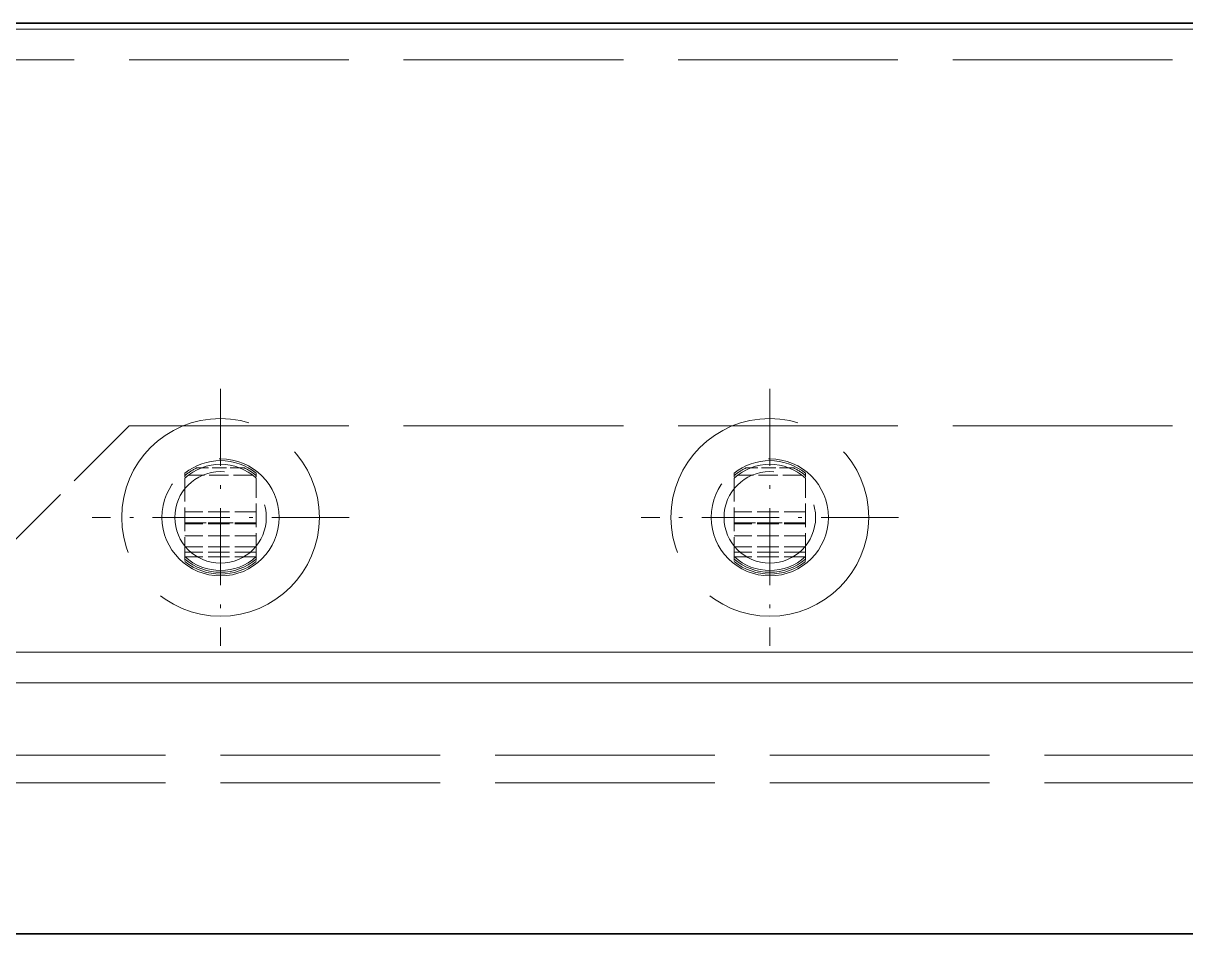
# Model space of a CAD drawing. Extents: x 23 to 587, y 4 to 413.
# Drawn here: x 249.52 to 281.27, y 88.35 to 113.22 of the extents above; entities that cross this region are included whole.
import ezdxf

# ---------------------------------------------------------------- set-up
doc = ezdxf.new("R2010")
doc.units = 0
doc.linetypes.add('DASHDOT', pattern=[18.5, 12, -3, 0.5, -3])
doc.linetypes.add('DASHED', pattern=[15, 12, -3])
doc.layers.get('0').update_dxf_attribs({"lineweight": 13})

# ---------------------------------------------------------------- blocks, each defined once
blk = doc.blocks.new('BLOCK413')
at = {"color": 7, "linetype": 'DASHDOT', "lineweight": 13, "ltscale": 0.351}
for p, q in [((329.39, 95.82), (329.39, 81.78)), ((336.41, 88.8), (322.37, 88.8))]:
    blk.add_line(p, q, dxfattribs=at)
blk = doc.blocks.new('BLOCK423')
at = {"color": 7, "linetype": 'DASHDOT', "lineweight": 13, "ltscale": 0.351}
for p, q in [((299.39, 95.82), (299.39, 81.78)), ((306.41, 88.8), (292.37, 88.8))]:
    blk.add_line(p, q, dxfattribs=at)
blk = doc.blocks.new('BLOCK424')
at = {"color": 7, "lineweight": 35}
for p, q in [((-65.61, 115.8), (554.39, 115.8)), ((-67.61, 66.05), (556.39, 66.05))]:
    blk.add_line(p, q, dxfattribs=at)
at = {"color": 7, "lineweight": 13}
for p, q in [((-65.61, 115.482), (554.39, 115.482)), ((-67.61, 81.441), (556.39, 81.441)), ((-67.61, 79.759), (556.39, 79.759))]:
    blk.add_line(p, q, dxfattribs=at)
at = {"color": 7, "linetype": 'DASHED', "lineweight": 13}
for p, q in [((-65.61, 113.8), (556.39, 113.8)), ((-65.61, 113.8), (554.39, 113.8)), ((294.39, 93.8), (464.39, 93.8)), ((-67.61, 79.759), (556.39, 79.759)), ((14.39, 75.8), (474.39, 75.8)), ((14.39, 75.8), (474.39, 75.8)), ((14.39, 74.3), (474.39, 74.3))]:
    blk.add_line(p, q, dxfattribs=at)
at = {"color": 7, "linetype": 'DASHED', "lineweight": 13, "ltscale": 0.353553}
blk.add_line((294.39, 93.8), (284.39, 83.8), dxfattribs=at)
at = {"color": 7, "linetype": 'DASHED', "lineweight": 13, "ltscale": 0.065383}
for p, q in [((300.698, 91.5), (298.082, 91.5)), ((330.698, 91.5), (328.082, 91.5))]:
    blk.add_line(p, q, dxfattribs=at)
at = {"color": 7, "linetype": 'DASHED', "lineweight": 13, "ltscale": 0.006584}
for p, q in [((297.44, 91.21), (297.44, 90.947)), ((301.34, 91.21), (301.34, 90.947)), ((327.44, 91.21), (327.44, 90.947)), ((331.34, 91.21), (331.34, 90.947)), ((297.44, 86.653), (297.44, 86.39)), ((301.34, 86.653), (301.34, 86.39)), ((327.44, 86.653), (327.44, 86.39)), ((331.34, 86.653), (331.34, 86.39))]:
    blk.add_line(p, q, dxfattribs=at)
at = {"color": 7, "linetype": 'DASHED', "lineweight": 13, "ltscale": 0.107325}
for p, q in [((297.44, 90.947), (297.44, 86.653)), ((301.34, 86.653), (301.34, 90.947)), ((327.44, 90.947), (327.44, 86.653)), ((331.34, 86.653), (331.34, 90.947))]:
    blk.add_line(p, q, dxfattribs=at)
at = {"color": 7, "linetype": 'DASHED', "lineweight": 13, "ltscale": 0.088318}
for p, q in [((301.156, 91.1), (297.624, 91.1)), ((331.156, 91.1), (327.624, 91.1))]:
    blk.add_line(p, q, dxfattribs=at)
at = {"color": 7, "linetype": 'DASHED', "lineweight": 13, "ltscale": 0.0975}
for p, q in [((301.34, 89.1), (297.44, 89.1)), ((331.34, 89.1), (327.44, 89.1)), ((301.34, 88.5), (297.44, 88.5)), ((297.44, 88.499), (301.34, 88.499)), ((301.34, 88.455), (297.44, 88.455)), ((331.34, 88.5), (327.44, 88.5)), ((327.44, 88.499), (331.34, 88.499)), ((331.34, 88.455), (327.44, 88.455)), ((301.34, 87.8), (297.44, 87.8)), ((331.34, 87.8), (327.44, 87.8)), ((301.34, 87.184), (297.44, 87.184)), ((331.34, 87.184), (327.44, 87.184)), ((301.34, 86.9), (297.44, 86.9)), ((301.34, 86.653), (297.44, 86.653)), ((331.34, 86.9), (327.44, 86.9)), ((331.34, 86.653), (327.44, 86.653))]:
    blk.add_line(p, q, dxfattribs=at)
at = {"color": 7, "linetype": 'DASHED', "lineweight": 13}
for centre, radius in [((299.39, 88.8), 5.4), ((329.39, 88.8), 5.4), ((299.39, 88.8), 3.2), ((329.39, 88.8), 3.2), ((299.39, 88.8), 2.5), ((329.39, 88.8), 2.5)]:
    blk.add_circle(centre, radius, dxfattribs=at)
for centre, radius, start, end in [((299.39, 88.8), 3.1, 51.02124, 128.97876), ((299.39, 88.8), 2.9, 47.74636, 132.25364), ((299.39, 88.8), 3, 115.84193, 130.5416), ((299.39, 88.8), 3, 49.4584, 64.15807), ((329.39, 88.8), 3.1, 51.02124, 128.97876), ((329.39, 88.8), 2.9, 47.74636, 132.25364), ((329.39, 88.8), 3, 115.84193, 130.5416), ((329.39, 88.8), 3, 49.4584, 64.15807), ((299.39, 88.8), 2.9, 227.74636, 312.25364), ((299.39, 88.8), 3, 229.4584, 310.5416), ((299.39, 88.8), 3.1, 231.02124, 308.97876), ((329.39, 88.8), 2.9, 227.74636, 312.25364), ((329.39, 88.8), 3, 229.4584, 310.5416), ((329.39, 88.8), 3.1, 231.02124, 308.97876)]:
    blk.add_arc(centre, radius, start, end, dxfattribs=at)

msp = doc.modelspace()

# ---------------------------------------------------------------- block references
at = {"lineweight": 0, "xscale": 0.5, "yscale": 0.5, "zscale": 0.5}
for name in ['BLOCK424', 'BLOCK423', 'BLOCK413']:
    msp.add_blockref(name, (105.216, 55.325), dxfattribs=at)

doc.saveas('drawing.dxf')
